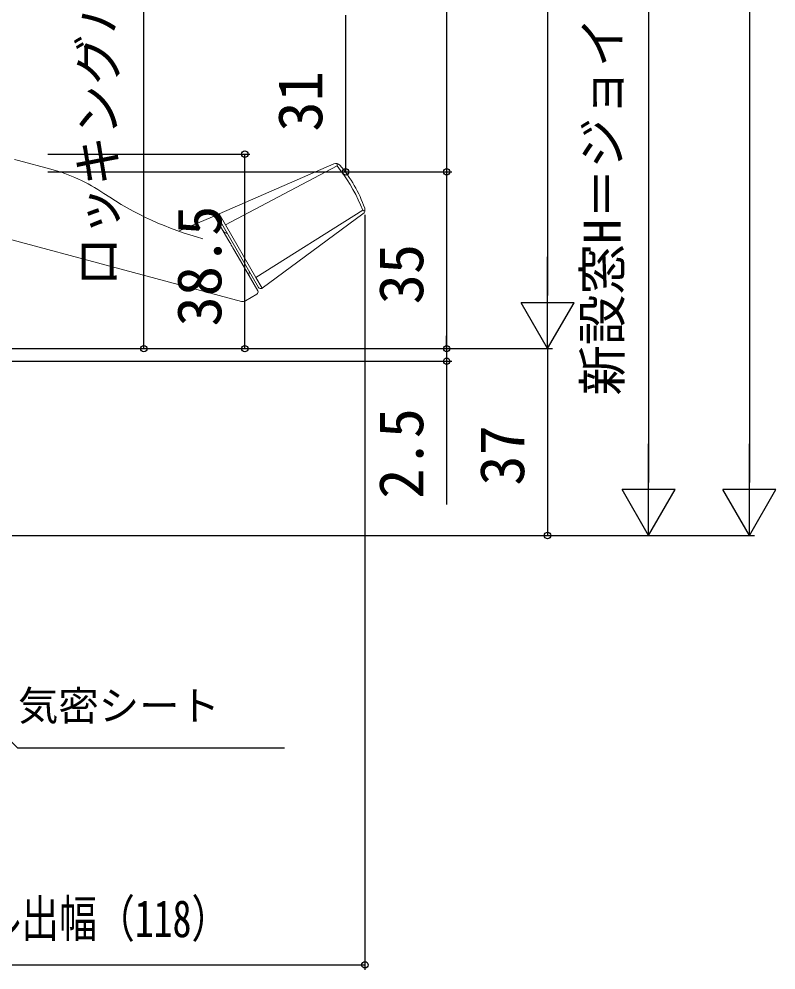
# Model space of a CAD drawing. Units: millimetres, scale not verified. Extents: x -525 to 525, y -783 to 778.
# Drawn here: x -264.2 to -114.2, y -233.8 to -45.5 of the extents above; entities that cross this region are included whole.
import ezdxf
from ezdxf.enums import TextEntityAlignment as Align

# ---------------------------------------------------------------- set-up
doc = ezdxf.new("R2010")
doc.units = ezdxf.units.MM
doc.header["$LTSCALE"] = 4
doc.layers.add('0-6_YKK_13', color=4, linetype='Continuous', lineweight=18)
doc.layers.add('0-8_YKK_D', color=6, linetype='Continuous')
doc.styles.add('ＭＳ ゴシック', font='')
doc.styles.get('ＭＳ ゴシック').set_extended_font_data('MS Gothic')

msp = doc.modelspace()

# ---------------------------------------------------------------- linework, layer by layer
at = {"layer": '0-6_YKK_13'}
for p, q in [((-201.83, -74.206), (-224.561, -84.139)), ((-223.317, -86.295), (-201.186, -74.627)), ((-225.904, -84.692), (-232.62, -87.543)), ((-225.787, -84.616), (-225.96, -84.716)), ((-224.561, -84.139), (-224.597, -84.164)), ((-196.136, -83.374), (-217.306, -96.706)), ((-216.061, -98.862), (-196.093, -84.142)), ((-275.988, -86.48), (-220.127, -101.448)), ((-225.275, -84.902), (-222.851, -89.102)), ((-216.745, -98.677), (-224.743, -84.824)), ((-216.101, -98.88), (-216.061, -98.862)), ((-219.368, -101.348), (-217.11, -100.045))]:
    msp.add_line(p, q, dxfattribs=at)
for points in [[(-265.121, -73.345), (-264.335, -73.555), (-257.95, -75.266)], [(-196.136, -83.374), (-196.56, -82.346), (-197.023, -81.323), (-197.523, -80.307), (-198.059, -79.304), (-198.628, -78.318), (-199.229, -77.353), (-199.856, -76.417), (-200.509, -75.508), (-201.186, -74.627), (-201.181, -74.362), (-201.175, -74.155)], [(-224.561, -84.139), (-223.317, -86.295), (-217.306, -96.706), (-216.061, -98.862)], [(-195.721, -83.601), (-195.901, -83.504), (-196.136, -83.374)], [(-222.851, -89.102), (-222.642, -89.464), (-222.45, -89.795), (-222.286, -90.08)], [(-222.286, -90.08), (-222.158, -90.301), (-222.003, -90.57), (-221.839, -90.855)], [(-221.839, -90.855), (-220.798, -92.657), (-216.927, -99.362)]]:
    msp.add_lwpolyline(points, dxfattribs=at)
for centre, radius, start, end in [((-267.009, -109.074), 35, 55.90895, 75), ((-201.429, -75.122), 1, 40.87911, 113.60512), ((-220.709, -91.811), 26.5, 30.15059, 40.87911), ((-220.779, -91.69), 26.5, 19.12089, 29.84941), ((-210.958, -26.259), 65, 235.90895, 255), ((-225.708, -85.152), 0.5, 30, 113), ((-224.31, -84.574), 0.5, 125, 210), ((-196.686, -83.337), 1, 306.39488, 19.12089), ((-222.936, -86.954), 1, 210, 270), ((-217.686, -96.047), 1, 150, 210), ((-217.36, -99.612), 0.5, 300, 30), ((-216.312, -98.427), 0.5, 210, 295), ((-219.868, -100.482), 1, 255, 300)]:
    msp.add_arc(centre, radius, start, end, dxfattribs=at)
at = {"layer": '0-8_YKK_D'}
for p, q in [((-119.5, 271.7), (-119.5, -137.3)), ((-139.5, 259.7), (-139.5, -137.3)), ((-179.5, 219.2), (-179.5, -75.8)), ((-159.5, 216.7), (-159.5, -100.3)), ((-239.5, -110.8), (-239.5, 58.95)), ((-199.5, -75.8), (-199.5, -44.8)), ((-258.5, -72.3), (-218.5, -72.3)), ((-219.5, -110.8), (-219.5, -72.3)), ((-258.497, -75.8), (-178.5, -75.8)), ((-258.497, -75.8), (-198.5, -75.8)), ((-258.497, -75.8), (-178.5, -75.8)), ((-179.5, -75.8), (-179.5, -110.8)), ((-195.686, -84.337), (-195.686, -233.8)), ((-159.5, -110.8), (-159.5, -92.613)), ((-159.5, -110.8), (-164.75, -101.707)), ((-154.25, -101.707), (-164.75, -101.707)), ((-159.5, -110.8), (-154.25, -101.707)), ((-179.5, -110.8), (-179.5, -108.25)), ((-276.5, -110.8), (-158.5, -110.8)), ((-276.5, -110.8), (-158.5, -110.8)), ((-276.5, -110.8), (-178.5, -110.8)), ((-276.5, -110.8), (-178.5, -110.8)), ((-276.5, -110.8), (-218.5, -110.8)), ((-276.5, -110.8), (-238.5, -110.8)), ((-179.5, -110.8), (-179.5, -113.3)), ((-159.5, -110.8), (-159.5, -147.8)), ((-276.5, -113.3), (-178.5, -113.3)), ((-179.5, -113.3), (-179.5, -141.627)), ((-139.5, -147.8), (-139.5, -129.613)), ((-119.5, -147.8), (-119.5, -129.613)), ((-139.5, -147.8), (-144.75, -138.707)), ((-134.25, -138.707), (-144.75, -138.707)), ((-139.5, -147.8), (-134.25, -138.707)), ((-119.5, -147.8), (-124.75, -138.707)), ((-114.25, -138.707), (-124.75, -138.707)), ((-119.5, -147.8), (-114.25, -138.707)), ((-276.5, -147.8), (-118.5, -147.8)), ((-276.5, -147.8), (-138.5, -147.8)), ((-276.5, -147.8), (-158.5, -147.8)), ((-313.5, -232.8), (-195.686, -232.8))]:
    msp.add_line(p, q, dxfattribs=at)
msp.add_lwpolyline([(-305.509, -148.8), (-303.706, -150.603), (-264.509, -189.8), (-211.598, -189.8)], dxfattribs=at)
for centre in [(-219.5, -72.3), (-199.5, -75.8), (-179.5, -75.8), (-179.5, -75.8), (-239.5, -110.8), (-219.5, -110.8), (-179.5, -110.8), (-179.5, -110.8), (-179.5, -113.3), (-159.5, -147.8), (-195.686, -232.8)]:
    msp.add_circle(centre, 0.637, dxfattribs=at)

# ---------------------------------------------------------------- texts
at = {"layer": '0-8_YKK_D', "style": 'ＭＳ ゴシック'}
for s, height, p in [('新設窓H＝ジョイント枠出来高JH＝既設窓枠開口高KH－12', 7.331, (-142.807, -120.107)), ('ロッキングハンドル位置', 7.331, (-242.75, -98.624)), ('31', 8.798, (-201.5, -67.834)), ('38.5', 8.798, (-221.5, -106.414)), ('35', 8.798, (-181.5, -102.027)), ('2.5', 8.798, (-181.5, -140.514)), ('37', 8.798, (-161.5, -137.925))]:
    msp.add_text(s, height=height, rotation=90, dxfattribs=at).set_placement(p, align=Align.BOTTOM_LEFT)
msp.add_text('気密シート', height=5.865, dxfattribs=at).set_placement((-264.435, -186.167), align=Align.BOTTOM_LEFT)
at = {"layer": '0-8_YKK_D', "style": 'ＭＳ ゴシック', "width": 0.75}
msp.add_text('最大ハンドル出幅（118）', height=7.331, dxfattribs=at).set_placement((-308.776, -229.493), align=Align.BOTTOM_LEFT)

doc.saveas('drawing.dxf')
